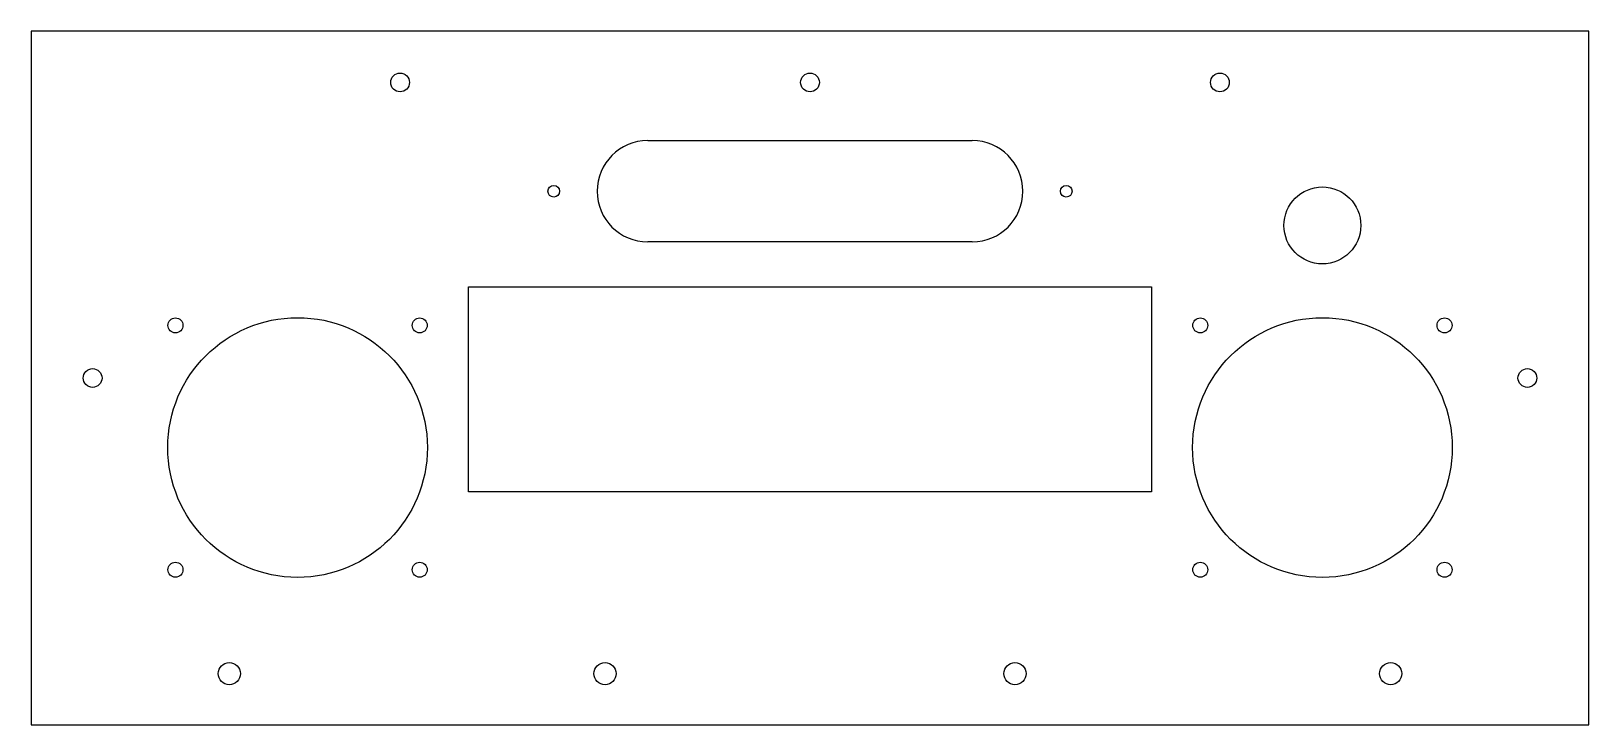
# Model space of a CAD drawing. Header units: millimetres. Extents: x -228 to 228, y 0 to 203.
import ezdxf

# ---------------------------------------------------------------- set-up
doc = ezdxf.new("R2010")
doc.units = ezdxf.units.MM
doc.layers.add('CUT', color=7, linetype='CONTINUOUS')

msp = doc.modelspace()

# ---------------------------------------------------------------- linework, layer by layer
at = {"layer": 'CUT'}
for p, q in [((-228, 203), (-228, 0)), ((228, 203), (-228, 203)), ((228, 0), (228, 203)), ((-47.495, 170.965), (47.495, 170.965)), ((47.495, 141.335), (-47.495, 141.335)), ((-100, 128.15), (100, 128.15)), ((-100, 68.15), (-100, 128.15)), ((100, 128.15), (100, 68.15)), ((100, 68.15), (-100, 68.15)), ((-228, 0), (228, 0))]:
    msp.add_line(p, q, dxfattribs=at)
for centre, radius in [((-120, 188), 2.75), ((0, 188), 2.75), ((120, 188), 2.75), ((-75.01, 156.15), 1.7), ((75.01, 156.15), 1.7), ((150, 146.15), 11.25), ((-150, 81.15), 38), ((-185.75, 116.9), 2.2), ((-114.25, 116.9), 2.2), ((150, 81.15), 38), ((114.25, 116.9), 2.2), ((185.75, 116.9), 2.2), ((-210, 101.5), 2.75), ((210, 101.5), 2.75), ((-185.75, 45.4), 2.2), ((-114.25, 45.4), 2.2), ((114.25, 45.4), 2.2), ((185.75, 45.4), 2.2), ((-170, 15), 3.25), ((-60, 15), 3.25), ((60, 15), 3.25), ((170, 15), 3.25)]:
    msp.add_circle(centre, radius, dxfattribs=at)
for centre, start, end in [((-47.495, 156.15), -270, -90), ((47.495, 156.15), -90, 90)]:
    msp.add_arc(centre, 14.815, start, end, dxfattribs=at)

doc.saveas('drawing.dxf')
